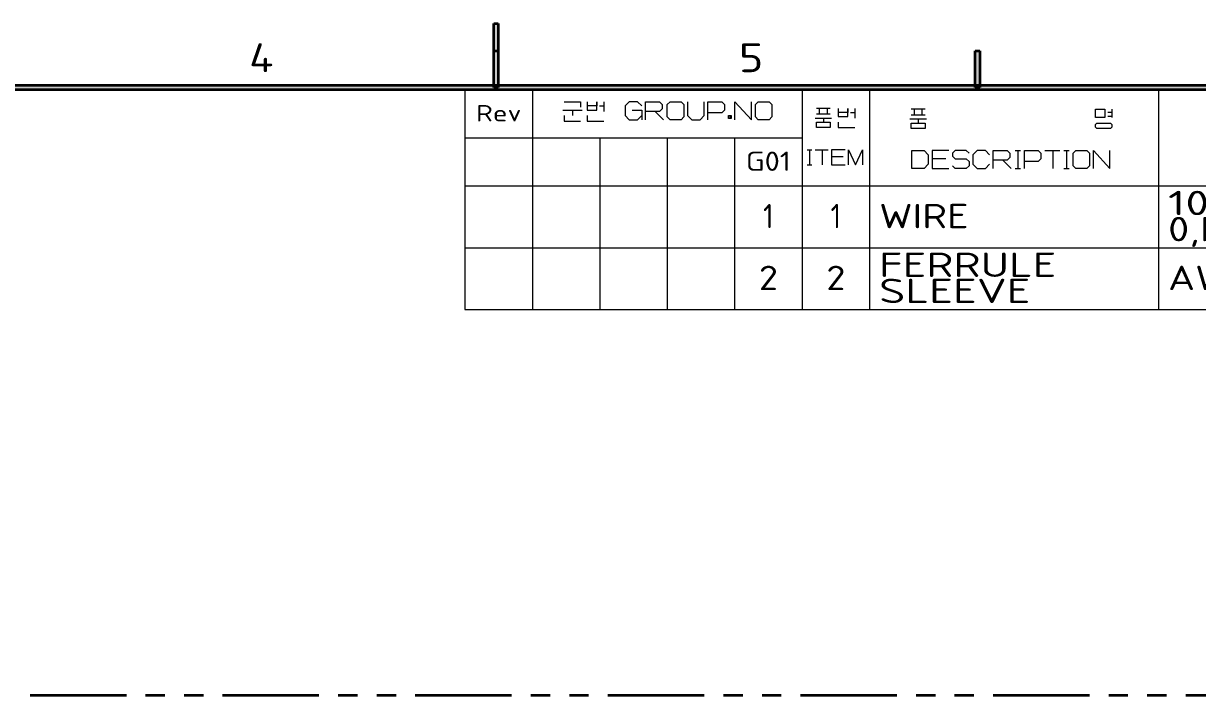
# Model space of a CAD drawing. Extents: x 23 to 417, y 3 to 294.
# Drawn here: x 170.9 to 292.8, y 223.8 to 293.7 of the extents above; entities that cross this region are included whole.
import ezdxf
from ezdxf.enums import TextEntityAlignment as Align

# ---------------------------------------------------------------- set-up
doc = ezdxf.new("R2010")
doc.units = 0
doc.linetypes.add('PHANTOM', pattern=[20, 10, -2, 2, -2, 2, -2])
doc.layers.get('0').update_dxf_attribs({"lineweight": 13})
doc.layers.add('1', color=7, linetype='Continuous', lineweight=13)
doc.layers.add('3', color=7, linetype='Continuous', lineweight=13)
doc.styles.get("Standard").update_dxf_attribs({"font": 'isocp.shx'})

# ---------------------------------------------------------------- blocks, each defined once
blk = doc.blocks.new('BLOCK39')
at = {"layer": '3', "color": 7, "lineweight": 13}
blk.add_text('4', height=3, dxfattribs=at).set_placement((194.37, 288.59), (196.9, 288.59), align=Align.FIT)
blk = doc.blocks.new('BLOCK41')
at = {"layer": '3', "color": 7, "lineweight": 13}
blk.add_text('5', height=3, dxfattribs=at).set_placement((245.22, 288.59), (247.76, 288.59), align=Align.FIT)
blk = doc.blocks.new('BLOCK82')
at = {"layer": '3', "color": 7, "lineweight": 5}
blk.add_solid([(410.24, 287.24), (409.76, 286.76), (30, 287.24), (30, 286.76)], dxfattribs=at)
blk = doc.blocks.new('BLOCK99')
at = {"layer": '3', "color": 7, "lineweight": 5}
blk.add_solid([(220.24, 293.65), (219.76, 293.65), (220.24, 287), (219.76, 287)], dxfattribs=at)
blk = doc.blocks.new('BLOCK100')
at = {"layer": '3', "color": 7, "lineweight": 5}
blk.add_solid([(220.24, 290.8), (219.76, 290.8), (220.24, 287), (219.76, 287)], dxfattribs=at)
blk = doc.blocks.new('BLOCK102')
at = {"layer": '3', "color": 7, "lineweight": 5}
blk.add_solid([(270.24, 290.8), (269.76, 290.8), (270.24, 287), (269.76, 287)], dxfattribs=at)
blk = doc.blocks.new('BLOCK103')
at = {"layer": '3', "color": 7, "lineweight": 5}
blk.add_solid([(270.24, 290.8), (269.76, 290.8), (270.24, 287), (269.76, 287)], dxfattribs=at)
blk = doc.blocks.new('BLOCK104')
at = {"layer": '3', "color": 7, "lineweight": 5}
blk.add_solid([(270.24, 290.8), (269.76, 290.8), (270.24, 287), (269.76, 287)], dxfattribs=at)
blk = doc.blocks.new('BLOCK105')
at = {"layer": '3', "color": 7, "lineweight": 5}
blk.add_solid([(270.24, 290.8), (269.76, 290.8), (270.24, 287), (269.76, 287)], dxfattribs=at)
blk = doc.blocks.new('BLOCK106')
at = {"layer": '3', "color": 7, "lineweight": 5}
blk.add_solid([(270.24, 290.8), (269.76, 290.8), (270.24, 287), (269.76, 287)], dxfattribs=at)
blk = doc.blocks.new('BLOCK108')
at = {"color": 7, "lineweight": 13}
for p, q in [((410.26, 407), (603.26, 407)), ((410.26, 407), (410.26, 384.16)), ((417.26, 407), (417.26, 384.16)), ((445.26, 407), (445.26, 384.16)), ((452.26, 407), (452.26, 384.16)), ((482.26, 407), (482.26, 384.16)), ((410.26, 402), (445.26, 402)), ((410.26, 397), (603.26, 397)), ((410.26, 390.58), (603.26, 390.58)), ((410.26, 384.16), (603.26, 384.16))]:
    blk.add_line(p, q, dxfattribs=at)
at = {"color": 7, "lineweight": 13, "ltscale": 0.446072}
for p, q in [((424.26, 402), (424.26, 384.16)), ((431.26, 402), (431.26, 384.16)), ((438.26, 402), (438.26, 384.16))]:
    blk.add_line(p, q, dxfattribs=at)
at = {"color": 7, "lineweight": 13}
for s, height, p, p2 in [('Rev', 1.7, (411.41, 403.71), (416.12, 403.71)), ('G01', 2, (439.42, 398.57), (444.1, 398.57)), ('100G0111-0.5-', 2.53, (483.26, 393.97), (511.92, 393.97)), ('1', 2.53, (441.22, 392.61), (442.3, 392.61)), ('1', 2.53, (448.22, 392.61), (449.3, 392.61)), ('WIRE', 2.53, (453.26, 392.61), (462.55, 392.61)), ('0,RAYCHEM', 2.53, (483.26, 391.26), (505.56, 391.26)), ('FERRULE', 2.53, (453.26, 387.55), (471.66, 387.55)), ('2', 2.53, (440.77, 386.19), (442.76, 386.19)), ('2', 2.53, (447.77, 386.19), (449.76, 386.19)), ('AWG20', 2.53, (483.26, 386.19), (496.49, 386.19)), ('SLEEVE', 2.53, (453.26, 384.84), (468.98, 384.84))]:
    blk.add_text(s, height=height, dxfattribs=at).set_placement(p, p2, align=Align.FIT)

msp = doc.modelspace()

# ---------------------------------------------------------------- linework, layer by layer
at = {"color": 7, "lineweight": 13, "ltscale": 0.025}
for p, q in [((231.19, 285.51), (231.19, 284.51)), ((257.25, 284.83), (257.25, 283.83))]:
    msp.add_line(p, q, dxfattribs=at)
at = {"color": 7, "lineweight": 13, "ltscale": 0.05}
msp.add_line((226.93, 284.65), (228.93, 284.65), dxfattribs=at)
at = {"color": 7, "lineweight": 13, "ltscale": 0.014285}
for p, q in [((227.93, 284.65), (227.93, 284.08)), ((273.89, 280.45), (274.46, 280.45)), ((273.89, 278.59), (274.46, 278.59))]:
    msp.add_line(p, q, dxfattribs=at)
at = {"color": 7, "lineweight": 13, "ltscale": 0.010714}
for p, q in [((230.76, 285.08), (231.19, 285.08)), ((256.82, 284.4), (257.25, 284.4)), ((283.52, 284.45), (283.95, 284.45)), ((253.99, 283.83), (253.99, 283.4)), ((263.83, 283.74), (263.83, 283.31)), ((283.52, 284.02), (283.95, 284.02))]:
    msp.add_line(p, q, dxfattribs=at)
at = {"color": 7, "lineweight": 13, "ltscale": 0.030304}
for p, q in [((236.53, 284.51), (237.39, 283.65)), ((272.63, 279.45), (273.49, 278.59))]:
    msp.add_line(p, q, dxfattribs=at)
at = {"color": 7, "lineweight": 13, "ltscale": 0.007143}
msp.add_line((244.27, 284.08), (244.27, 283.79), dxfattribs=at)
at = {"color": 7, "lineweight": 13, "ltscale": 0.035714}
for p, q in [((254.71, 284.83), (253.28, 284.83)), ((253.28, 284.26), (254.71, 284.26)), ((266.72, 279.59), (265.29, 279.59))]:
    msp.add_line(p, q, dxfattribs=at)
at = {"color": 7, "lineweight": 13, "ltscale": 0.035715}
for p, q in [((264.55, 284.74), (263.12, 284.74)), ((263.12, 284.17), (264.55, 284.17))]:
    msp.add_line(p, q, dxfattribs=at)
at = {"color": 7, "lineweight": 13, "ltscale": 0.021429}
msp.add_line((283.95, 284.74), (283.95, 283.88), dxfattribs=at)
at = {"color": 7, "lineweight": 13, "ltscale": 0.042857}
for p, q in [((253.14, 283.83), (254.85, 283.83)), ((262.98, 283.74), (264.69, 283.74))]:
    msp.add_line(p, q, dxfattribs=at)
at = {"color": 7, "lineweight": 13, "ltscale": 0.012143}
for p, q in [((252.32, 280.54), (252.8, 280.54)), ((252.32, 278.96), (252.8, 278.96))]:
    msp.add_line(p, q, dxfattribs=at)
at = {"color": 7, "lineweight": 13, "ltscale": 0.039465}
for p, q in [((252.56, 280.54), (252.56, 278.96)), ((253.87, 280.54), (253.87, 278.96))]:
    msp.add_line(p, q, dxfattribs=at)
at = {"color": 7, "lineweight": 13, "ltscale": 0.033393}
msp.add_line((253.14, 280.54), (254.48, 280.54), dxfattribs=at)
at = {"color": 7, "lineweight": 13, "ltscale": 0.046429}
for p, q in [((274.18, 280.45), (274.18, 278.59)), ((277.83, 280.45), (277.83, 278.59)), ((279.23, 280.45), (279.23, 278.59))]:
    msp.add_line(p, q, dxfattribs=at)
at = {"color": 7, "lineweight": 13, "ltscale": 0.039286}
msp.add_line((276.98, 280.45), (278.55, 280.45), dxfattribs=at)
at = {"color": 7, "lineweight": 13, "ltscale": 0.014286}
for p, q in [((278.95, 280.45), (279.52, 280.45)), ((278.95, 278.59), (279.52, 278.59))]:
    msp.add_line(p, q, dxfattribs=at)
at = {"color": 7, "lineweight": 13, "ltscale": 0.030357}
msp.add_line((256.03, 279.81), (254.82, 279.81), dxfattribs=at)
at = {"color": 7, "lineweight": 13}
for points in [[(227.07, 285.51), (228.79, 285.51), (228.79, 284.94)], [(229.47, 285.51), (229.47, 284.65), (230.47, 284.65), (230.47, 285.51), (230.47, 285.08), (229.47, 285.08)], [(235.13, 285.08), (234.7, 285.51), (233.84, 285.51), (233.41, 285.08), (233.41, 284.08), (233.84, 283.65), (234.7, 283.65), (235.13, 284.08)], [(235.53, 283.65), (235.53, 285.51), (236.96, 285.51), (237.24, 285.22), (237.24, 284.79), (236.96, 284.51), (235.53, 284.51)], [(239.9, 285.51), (239.9, 284.08), (240.33, 283.65), (241.19, 283.65), (241.61, 284.08), (241.61, 285.51)], [(242.01, 283.65), (242.01, 285.51), (243.44, 285.51), (243.73, 285.22), (243.73, 284.65), (243.44, 284.36), (242.01, 284.36)], [(244.81, 283.65), (244.81, 285.51), (246.53, 283.65), (246.53, 285.51)], [(227.07, 284.08), (227.07, 283.51), (228.79, 283.51)], [(229.47, 284.08), (229.47, 283.51), (231.19, 283.51)], [(234.13, 284.65), (235.13, 284.65), (235.13, 283.65)], [(253.56, 284.83), (253.56, 284.26), (254.42, 284.26), (254.42, 284.83)], [(255.54, 284.83), (255.54, 283.97), (256.54, 283.97), (256.54, 284.83), (256.54, 284.4), (255.54, 284.4)], [(263.41, 284.74), (263.41, 284.17), (264.26, 284.17), (264.26, 284.74)], [(255.54, 283.4), (255.54, 282.83), (257.25, 282.83)], [(256.27, 280.54), (254.82, 280.54), (254.82, 278.96), (256.27, 278.96)], [(256.61, 278.96), (256.61, 280.54), (257.34, 278.96), (258.07, 280.54), (258.07, 278.96)], [(267.01, 280.45), (265.29, 280.45), (265.29, 278.59), (267.01, 278.59)], [(269.12, 280.17), (268.83, 280.45), (267.69, 280.45), (267.41, 280.17), (267.41, 279.88), (267.69, 279.59), (268.83, 279.59), (269.12, 279.31), (269.12, 278.88), (268.83, 278.59), (267.69, 278.59), (267.41, 278.88)], [(271.23, 280.02), (270.81, 280.45), (269.95, 280.45), (269.52, 280.02), (269.52, 279.02), (269.95, 278.59), (270.81, 278.59), (271.23, 279.02)], [(271.63, 278.59), (271.63, 280.45), (273.06, 280.45), (273.35, 280.17), (273.35, 279.74), (273.06, 279.45), (271.63, 279.45)], [(274.86, 278.59), (274.86, 280.45), (276.29, 280.45), (276.58, 280.17), (276.58, 279.59), (276.29, 279.31), (274.86, 279.31)], [(282.03, 278.59), (282.03, 280.45), (283.75, 278.59), (283.75, 280.45)]]:
    msp.add_lwpolyline(points, dxfattribs=at)
for points in [[(238.07, 285.51), (239.21, 285.51), (239.5, 285.22), (239.5, 283.94), (239.21, 283.65), (238.07, 283.65), (237.79, 283.94), (237.79, 285.22)], [(247.21, 285.51), (248.36, 285.51), (248.64, 285.22), (248.64, 283.94), (248.36, 283.65), (247.21, 283.65), (246.93, 283.94), (246.93, 285.22)], [(244.13, 284.08), (244.41, 284.08), (244.41, 283.79), (244.13, 283.79)], [(282.23, 284.74), (283.23, 284.74), (283.23, 283.88), (282.23, 283.88)], [(253.28, 283.4), (254.71, 283.4), (254.71, 282.83), (253.28, 282.83)], [(263.12, 283.31), (264.55, 283.31), (264.55, 282.74), (263.12, 282.74)], [(282.38, 283.31), (283.81, 283.31), (283.95, 283.17), (283.95, 282.88), (283.81, 282.74), (282.38, 282.74), (282.23, 282.88), (282.23, 283.17)], [(263.18, 280.45), (264.46, 280.45), (264.89, 280.02), (264.89, 279.02), (264.46, 278.59), (263.18, 278.59)], [(280.21, 280.45), (281.35, 280.45), (281.63, 280.17), (281.63, 278.88), (281.35, 278.59), (280.21, 278.59), (279.92, 278.88), (279.92, 280.17)]]:
    msp.add_lwpolyline(points, close=True, dxfattribs=at)
at = {"layer": '1', "color": 7, "linetype": 'PHANTOM', "lineweight": 35}
msp.add_line((401.62, 223.84), (84.53, 223.84), dxfattribs=at)
at = {"layer": '3', "color": 7, "lineweight": 35, "ltscale": 0.16625}
for p, q in [((219.76, 287), (219.76, 293.65)), ((220.24, 293.65), (220.24, 287))]:
    msp.add_line(p, q, dxfattribs=at)
at = {"layer": '3', "color": 7, "lineweight": 35, "ltscale": 0.011875}
for p, q in [((219.76, 293.65), (220.24, 293.65)), ((219.76, 290.8), (220.24, 290.8)), ((269.76, 290.8), (270.24, 290.8)), ((220.24, 287), (219.76, 287)), ((220.24, 287), (219.76, 287)), ((270.24, 287), (269.76, 287))]:
    msp.add_line(p, q, dxfattribs=at)
at = {"layer": '3', "color": 7, "lineweight": 35, "ltscale": 0.095}
for p, q in [((219.76, 287), (219.76, 290.8)), ((220.24, 290.8), (220.24, 287)), ((269.76, 287), (269.76, 290.8)), ((270.24, 290.8), (270.24, 287))]:
    msp.add_line(p, q, dxfattribs=at)
at = {"layer": '3', "color": 7, "lineweight": 35}
for p, q in [((30, 287.24), (410.24, 287.24)), ((409.76, 286.76), (30, 286.76))]:
    msp.add_line(p, q, dxfattribs=at)

# ---------------------------------------------------------------- block references
at = {"lineweight": 0}
msp.add_blockref('BLOCK108', (-193.48, -120.23), dxfattribs=at)
at = {"layer": '3', "lineweight": 0}
for name in ['BLOCK99', 'BLOCK39', 'BLOCK41', 'BLOCK100', 'BLOCK102', 'BLOCK103', 'BLOCK104', 'BLOCK105', 'BLOCK106', 'BLOCK82']:
    msp.add_blockref(name, (0, 0), dxfattribs=at)

doc.saveas('drawing.dxf')
